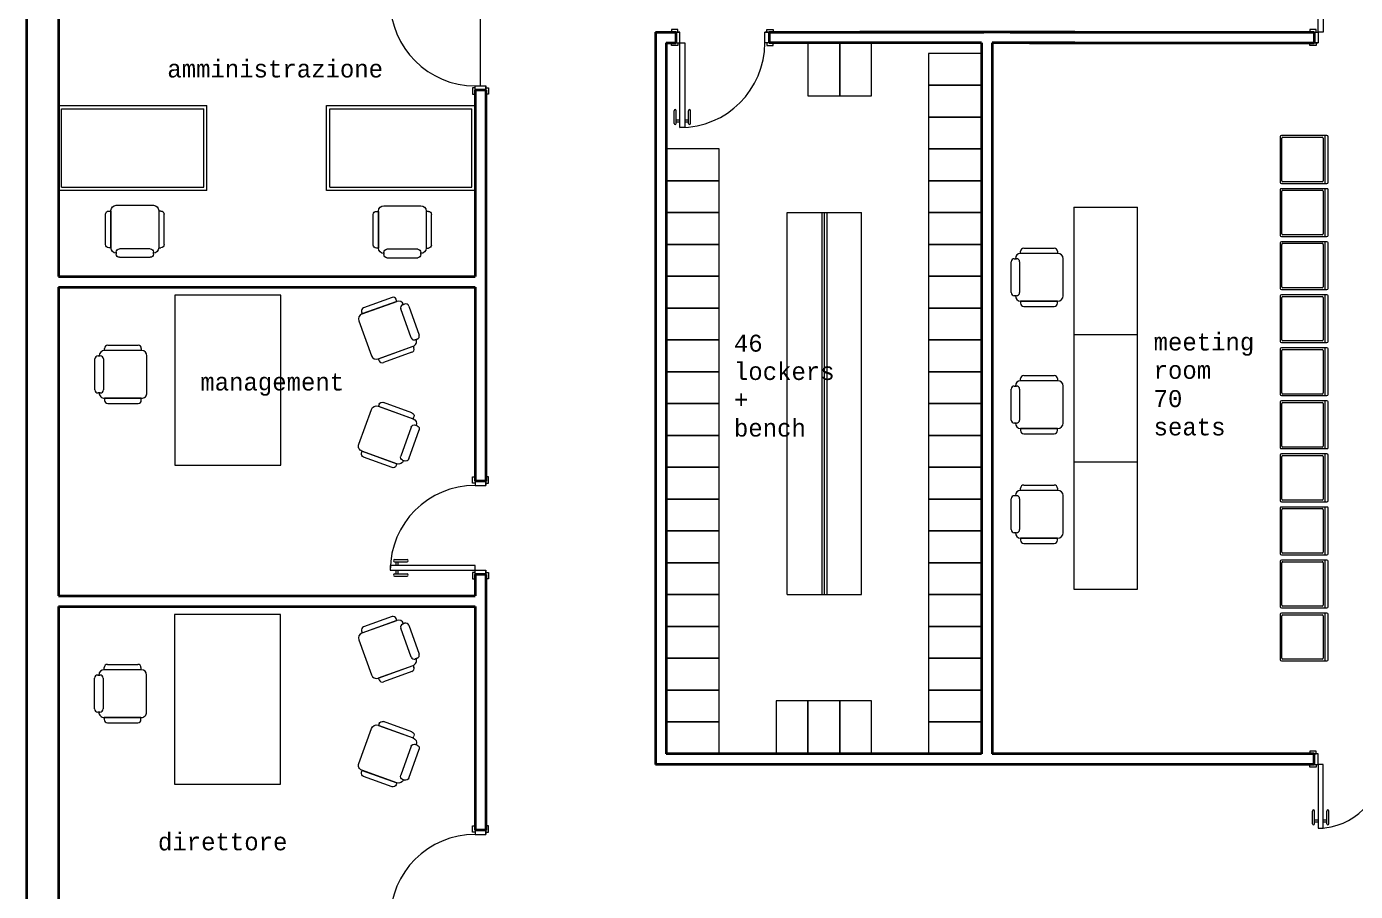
# Model space of a CAD drawing. Header units: millimetres. Extents: x 321.9 to 346.7, y 165.5 to 190.4.
# Drawn here: x 322.01 to 334.54, y 173.61 to 181.76 of the extents above; entities that cross this region are included whole.
import ezdxf

# ---------------------------------------------------------------- set-up
doc = ezdxf.new("R2010")
doc.units = ezdxf.units.MM
doc.linetypes.add('DASHED2', pattern=[9.525, 6.35, -3.175])
for name, color, linetype, lineweight in [('ARREDI attrezzature - furniture', 175, 'Continuous', 9), ('MURATURA sezioni - section wall', 7, 'Continuous', 40), ('PORTE finestre - doors windows', 252, 'Continuous', 5)]:
    doc.layers.add(name, color=color, linetype=linetype, lineweight=lineweight)
doc.layers.add('SCRITTE - txt', color=252, linetype='Continuous')
doc.styles.add('LUCIDA', font='lucon.TTF')

msp = doc.modelspace()

# ---------------------------------------------------------------- linework, layer by layer
at = {"layer": 'ARREDI attrezzature - furniture'}
for p, q in [((326.291, 181.204), (326.291, 182.004)), ((322.314, 180.247), (322.314, 181.018)), ((322.314, 181.018), (323.714, 181.018)), ((322.314, 180.218), (322.314, 181.018)), ((322.344, 180.248), (322.344, 180.988)), ((322.344, 180.988), (323.684, 180.988)), ((323.684, 180.248), (323.684, 180.988)), ((323.714, 180.218), (323.714, 181.018)), ((324.841, 180.218), (324.841, 181.018)), ((324.841, 181.018), (326.241, 181.018)), ((324.841, 180.218), (324.841, 181.018)), ((324.871, 180.248), (324.871, 180.988)), ((324.871, 180.988), (326.211, 180.988)), ((326.211, 180.248), (326.211, 180.988)), ((326.241, 180.218), (326.241, 181.018)), ((333.829, 180.725), (333.829, 180.295)), ((334.269, 180.735), (333.839, 180.735)), ((333.844, 180.31), (333.844, 180.71)), ((333.854, 180.72), (334.224, 180.72)), ((334.234, 180.71), (334.234, 180.31)), ((334.25, 180.735), (334.25, 180.285)), ((334.279, 180.295), (334.279, 180.725)), ((323.714, 180.218), (322.314, 180.218)), ((322.344, 180.248), (323.684, 180.248)), ((326.241, 180.218), (324.841, 180.218)), ((324.871, 180.248), (326.211, 180.248)), ((333.829, 180.225), (333.829, 179.795)), ((333.839, 180.285), (334.269, 180.285)), ((334.269, 180.235), (333.839, 180.235)), ((333.844, 179.81), (333.844, 180.21)), ((334.224, 180.3), (333.854, 180.3)), ((333.854, 180.22), (334.224, 180.22)), ((334.234, 180.21), (334.234, 179.81)), ((334.25, 180.235), (334.25, 179.785)), ((334.279, 179.795), (334.279, 180.225)), ((322.759, 179.708), (322.759, 179.994)), ((322.789, 180.024), (322.809, 180.024)), ((322.809, 179.678), (322.809, 180.028)), ((322.809, 180.024), (322.809, 179.678)), ((322.859, 180.078), (323.209, 180.078)), ((323.259, 180.028), (323.259, 179.678)), ((323.259, 180.024), (323.259, 179.678)), ((323.279, 180.024), (323.259, 180.024)), ((323.309, 179.708), (323.309, 179.994)), ((325.28, 179.704), (325.28, 179.991)), ((325.31, 180.021), (325.33, 180.021)), ((325.33, 179.674), (325.33, 180.024)), ((325.33, 180.021), (325.33, 179.674)), ((325.38, 180.074), (325.73, 180.074)), ((325.78, 180.024), (325.78, 179.674)), ((325.78, 180.021), (325.78, 179.674)), ((325.8, 180.021), (325.78, 180.021)), ((325.83, 179.704), (325.83, 179.991)), ((329.183, 180.01), (329.883, 180.01)), ((329.183, 176.41), (329.183, 180.01)), ((329.51, 176.41), (329.51, 180.01)), ((329.535, 176.41), (329.535, 180.01)), ((329.56, 176.41), (329.56, 180.01)), ((329.883, 176.41), (329.883, 180.01)), ((331.884, 180.06), (331.884, 178.86)), ((331.884, 180.06), (332.484, 180.06)), ((332.484, 178.86), (332.484, 180.06)), ((333.829, 179.725), (333.829, 179.295)), ((333.839, 179.785), (334.269, 179.785)), ((334.269, 179.735), (333.839, 179.735)), ((333.844, 179.31), (333.844, 179.71)), ((334.224, 179.8), (333.854, 179.8)), ((333.854, 179.72), (334.224, 179.72)), ((334.234, 179.71), (334.234, 179.31)), ((334.25, 179.735), (334.25, 179.285)), ((334.279, 179.295), (334.279, 179.725)), ((322.809, 179.678), (322.789, 179.678)), ((322.859, 179.638), (322.859, 179.618)), ((322.859, 179.628), (322.859, 179.628)), ((323.179, 179.668), (322.889, 179.668)), ((322.889, 179.588), (323.179, 179.588)), ((323.209, 179.618), (323.209, 179.638)), ((323.259, 179.678), (323.279, 179.678)), ((325.33, 179.674), (325.31, 179.674)), ((325.38, 179.634), (325.38, 179.614)), ((325.38, 179.624), (325.38, 179.624)), ((325.7, 179.664), (325.41, 179.664)), ((325.41, 179.584), (325.7, 179.584)), ((325.73, 179.614), (325.73, 179.634)), ((325.78, 179.674), (325.8, 179.674)), ((331.382, 179.625), (331.382, 179.645)), ((331.728, 179.625), (331.382, 179.625)), ((331.732, 179.625), (331.382, 179.625)), ((331.412, 179.675), (331.698, 179.675)), ((331.728, 179.645), (331.728, 179.625)), ((331.292, 179.255), (331.292, 179.545)), ((331.322, 179.575), (331.342, 179.575)), ((331.372, 179.545), (331.372, 179.255)), ((331.782, 179.225), (331.782, 179.575)), ((325.458, 179.21), (325.189, 179.113)), ((331.342, 179.225), (331.322, 179.225)), ((331.332, 179.225), (331.332, 179.225)), ((333.829, 179.225), (333.829, 178.795)), ((333.839, 179.285), (334.269, 179.285)), ((334.269, 179.235), (333.839, 179.235)), ((333.844, 178.81), (333.844, 179.21)), ((334.224, 179.3), (333.854, 179.3)), ((333.854, 179.22), (334.224, 179.22)), ((334.234, 179.21), (334.234, 178.81)), ((334.25, 179.235), (334.25, 178.785)), ((334.279, 178.795), (334.279, 179.225)), ((325.503, 179.173), (325.174, 179.054)), ((325.177, 179.056), (325.503, 179.173)), ((325.503, 179.173), (325.496, 179.192)), ((325.638, 178.829), (325.54, 179.102)), ((325.558, 179.14), (325.576, 179.147)), ((325.567, 179.143), (325.567, 179.143)), ((325.615, 179.129), (325.714, 178.856)), ((331.728, 179.175), (331.382, 179.175)), ((331.382, 179.175), (331.732, 179.175)), ((331.382, 179.175), (331.382, 179.155)), ((331.412, 179.125), (331.698, 179.125)), ((331.728, 179.155), (331.728, 179.175)), ((325.144, 178.99), (325.263, 178.661)), ((325.171, 179.074), (325.177, 179.056)), ((331.884, 178.86), (331.884, 177.66)), ((331.884, 178.86), (332.484, 178.86)), ((332.484, 177.66), (332.484, 178.86)), ((322.748, 178.71), (322.748, 178.73)), ((323.095, 178.71), (322.748, 178.71)), ((323.098, 178.71), (322.748, 178.71)), ((322.778, 178.76), (323.065, 178.76)), ((323.095, 178.73), (323.095, 178.71)), ((325.327, 178.631), (325.656, 178.75)), ((325.331, 178.632), (325.656, 178.75)), ((325.656, 178.75), (325.663, 178.732)), ((325.696, 178.818), (325.677, 178.811)), ((333.829, 178.725), (333.829, 178.295)), ((333.839, 178.785), (334.269, 178.785)), ((334.269, 178.735), (333.839, 178.735)), ((333.844, 178.31), (333.844, 178.71)), ((334.224, 178.8), (333.854, 178.8)), ((333.854, 178.72), (334.224, 178.72)), ((334.234, 178.71), (334.234, 178.31)), ((334.25, 178.735), (334.25, 178.285)), ((334.279, 178.295), (334.279, 178.725)), ((322.658, 178.34), (322.658, 178.63)), ((322.688, 178.66), (322.708, 178.66)), ((322.738, 178.63), (322.738, 178.34)), ((323.148, 178.31), (323.148, 178.66)), ((325.337, 178.614), (325.331, 178.632)), ((325.645, 178.693), (325.376, 178.596)), ((331.412, 178.475), (331.698, 178.475)), ((331.292, 178.055), (331.292, 178.345)), ((331.322, 178.375), (331.342, 178.375)), ((331.372, 178.345), (331.372, 178.055)), ((331.382, 178.425), (331.382, 178.445)), ((331.728, 178.425), (331.382, 178.425)), ((331.732, 178.425), (331.382, 178.425)), ((331.728, 178.445), (331.728, 178.425)), ((331.782, 178.025), (331.782, 178.375)), ((322.708, 178.31), (322.688, 178.31)), ((322.698, 178.31), (322.698, 178.31)), ((323.095, 178.26), (322.748, 178.26)), ((322.748, 178.26), (323.098, 178.26)), ((322.748, 178.26), (322.748, 178.24)), ((322.778, 178.21), (323.065, 178.21)), ((323.095, 178.24), (323.095, 178.26)), ((325.645, 178.123), (325.376, 178.221)), ((333.829, 178.225), (333.829, 177.795)), ((333.839, 178.285), (334.269, 178.285)), ((334.269, 178.235), (333.839, 178.235)), ((333.844, 177.81), (333.844, 178.21)), ((334.224, 178.3), (333.854, 178.3)), ((333.854, 178.22), (334.224, 178.22)), ((334.234, 178.21), (334.234, 177.81)), ((334.25, 178.235), (334.25, 177.785)), ((334.279, 177.795), (334.279, 178.225)), ((325.144, 177.826), (325.263, 178.155)), ((325.327, 178.185), (325.656, 178.066)), ((325.337, 178.203), (325.331, 178.184)), ((325.331, 178.184), (325.656, 178.066)), ((325.656, 178.066), (325.663, 178.085)), ((325.638, 177.988), (325.54, 177.715)), ((325.615, 177.688), (325.714, 177.961)), ((325.696, 177.999), (325.677, 178.006)), ((331.342, 178.025), (331.322, 178.025)), ((331.332, 178.025), (331.332, 178.025)), ((331.728, 177.975), (331.382, 177.975)), ((331.382, 177.975), (331.732, 177.975)), ((331.382, 177.975), (331.382, 177.955)), ((331.728, 177.955), (331.728, 177.975)), ((331.412, 177.925), (331.698, 177.925)), ((325.171, 177.742), (325.177, 177.761)), ((325.503, 177.643), (325.174, 177.762)), ((325.177, 177.761), (325.503, 177.643)), ((325.458, 177.607), (325.189, 177.704)), ((333.829, 177.725), (333.829, 177.295)), ((333.839, 177.785), (334.269, 177.785)), ((334.269, 177.735), (333.839, 177.735)), ((333.844, 177.31), (333.844, 177.71)), ((334.224, 177.8), (333.854, 177.8)), ((333.854, 177.72), (334.224, 177.72)), ((334.234, 177.71), (334.234, 177.31)), ((334.25, 177.735), (334.25, 177.285)), ((334.279, 177.295), (334.279, 177.725)), ((325.503, 177.643), (325.496, 177.625)), ((325.558, 177.677), (325.576, 177.67)), ((325.567, 177.673), (325.567, 177.673)), ((331.884, 177.66), (331.884, 176.46)), ((331.884, 177.66), (332.484, 177.66)), ((332.484, 176.46), (332.484, 177.66)), ((331.322, 177.342), (331.342, 177.342)), ((331.382, 177.392), (331.382, 177.412)), ((331.728, 177.392), (331.382, 177.392)), ((331.732, 177.392), (331.382, 177.392)), ((331.412, 177.442), (331.698, 177.442)), ((331.728, 177.412), (331.728, 177.392)), ((331.782, 176.992), (331.782, 177.342)), ((331.292, 177.022), (331.292, 177.312)), ((331.372, 177.312), (331.372, 177.022)), ((333.829, 177.225), (333.829, 176.795)), ((333.839, 177.285), (334.269, 177.285)), ((334.269, 177.235), (333.839, 177.235)), ((333.844, 176.81), (333.844, 177.21)), ((334.224, 177.3), (333.854, 177.3)), ((333.854, 177.22), (334.224, 177.22)), ((334.234, 177.21), (334.234, 176.81)), ((334.25, 177.235), (334.25, 176.785)), ((334.279, 176.795), (334.279, 177.225)), ((331.342, 176.992), (331.322, 176.992)), ((331.332, 176.992), (331.332, 176.992)), ((331.728, 176.942), (331.382, 176.942)), ((331.382, 176.942), (331.732, 176.942)), ((331.382, 176.942), (331.382, 176.922)), ((331.412, 176.892), (331.698, 176.892)), ((331.728, 176.922), (331.728, 176.942)), ((333.829, 176.725), (333.829, 176.295)), ((333.839, 176.785), (334.269, 176.785)), ((334.269, 176.735), (333.839, 176.735)), ((333.844, 176.31), (333.844, 176.71)), ((334.224, 176.8), (333.854, 176.8)), ((333.854, 176.72), (334.224, 176.72)), ((334.234, 176.71), (334.234, 176.31)), ((334.25, 176.735), (334.25, 176.285)), ((334.279, 176.295), (334.279, 176.725)), ((331.884, 176.46), (332.484, 176.46)), ((329.183, 176.41), (329.883, 176.41)), ((325.458, 176.202), (325.189, 176.105)), ((333.829, 176.225), (333.829, 175.795)), ((333.839, 176.285), (334.269, 176.285)), ((334.269, 176.235), (333.839, 176.235)), ((333.844, 175.81), (333.844, 176.21)), ((334.224, 176.3), (333.854, 176.3)), ((333.854, 176.22), (334.224, 176.22)), ((334.234, 176.21), (334.234, 175.81)), ((334.25, 176.235), (334.25, 175.785)), ((334.279, 175.795), (334.279, 176.225)), ((325.503, 176.166), (325.174, 176.047)), ((325.177, 176.048), (325.503, 176.166)), ((325.503, 176.166), (325.496, 176.184)), ((325.638, 175.821), (325.54, 176.094)), ((325.558, 176.132), (325.576, 176.139)), ((325.567, 176.136), (325.567, 176.136)), ((325.615, 176.121), (325.714, 175.848)), ((325.144, 175.983), (325.263, 175.653)), ((325.171, 176.067), (325.177, 176.048)), ((322.745, 175.702), (322.745, 175.722)), ((323.092, 175.702), (322.745, 175.702)), ((323.095, 175.702), (322.745, 175.702)), ((322.775, 175.752), (323.062, 175.752)), ((323.092, 175.722), (323.092, 175.702)), ((325.327, 175.623), (325.656, 175.743)), ((325.331, 175.625), (325.656, 175.743)), ((325.656, 175.743), (325.663, 175.724)), ((325.696, 175.81), (325.677, 175.803)), ((333.839, 175.785), (334.269, 175.785)), ((334.224, 175.8), (333.854, 175.8)), ((322.655, 175.332), (322.655, 175.622)), ((322.685, 175.652), (322.705, 175.652)), ((322.735, 175.622), (322.735, 175.332)), ((323.145, 175.302), (323.145, 175.652)), ((325.337, 175.606), (325.331, 175.625)), ((325.645, 175.685), (325.376, 175.588)), ((322.705, 175.302), (322.685, 175.302)), ((322.695, 175.302), (322.695, 175.302)), ((323.092, 175.252), (322.745, 175.252)), ((322.745, 175.252), (323.095, 175.252)), ((322.745, 175.252), (322.745, 175.232)), ((322.775, 175.202), (323.062, 175.202)), ((323.092, 175.232), (323.092, 175.252)), ((325.645, 175.116), (325.376, 175.213)), ((325.144, 174.819), (325.263, 175.148)), ((325.327, 175.178), (325.656, 175.059)), ((325.337, 175.195), (325.331, 175.177)), ((325.331, 175.177), (325.656, 175.059)), ((325.656, 175.059), (325.663, 175.077)), ((325.638, 174.98), (325.54, 174.707)), ((325.615, 174.68), (325.714, 174.953)), ((325.696, 174.991), (325.677, 174.998)), ((325.171, 174.735), (325.177, 174.753)), ((325.503, 174.636), (325.174, 174.755)), ((325.177, 174.753), (325.503, 174.636)), ((325.458, 174.599), (325.189, 174.696)), ((325.503, 174.636), (325.496, 174.617)), ((325.558, 174.669), (325.576, 174.662)), ((325.567, 174.666), (325.567, 174.666))]:
    msp.add_line(p, q, dxfattribs=at)
for points in [[(329.677, 181.11), (329.677, 181.61), (329.377, 181.61), (329.377, 181.11)], [(329.977, 181.11), (329.977, 181.61), (329.677, 181.61), (329.677, 181.11)], [(330.514, 181.21), (331.014, 181.21), (331.014, 181.51), (330.514, 181.51)], [(330.514, 180.91), (331.014, 180.91), (331.014, 181.21), (330.514, 181.21)], [(330.514, 180.61), (331.014, 180.61), (331.014, 180.91), (330.514, 180.91)], [(328.041, 180.31), (328.541, 180.31), (328.541, 180.61), (328.041, 180.61)], [(330.514, 180.31), (331.014, 180.31), (331.014, 180.61), (330.514, 180.61)], [(328.041, 180.01), (328.541, 180.01), (328.541, 180.31), (328.041, 180.31)], [(330.514, 180.01), (331.014, 180.01), (331.014, 180.31), (330.514, 180.31)], [(328.041, 179.71), (328.541, 179.71), (328.541, 180.01), (328.041, 180.01)], [(330.514, 179.71), (331.014, 179.71), (331.014, 180.01), (330.514, 180.01)], [(328.041, 179.41), (328.541, 179.41), (328.541, 179.71), (328.041, 179.71)], [(330.514, 179.41), (331.014, 179.41), (331.014, 179.71), (330.514, 179.71)], [(328.041, 179.11), (328.541, 179.11), (328.541, 179.41), (328.041, 179.41)], [(330.514, 179.11), (331.014, 179.11), (331.014, 179.41), (330.514, 179.41)], [(323.411, 177.63), (324.411, 177.63), (324.411, 179.23), (323.411, 179.23)], [(328.041, 178.81), (328.541, 178.81), (328.541, 179.11), (328.041, 179.11)], [(330.514, 178.81), (331.014, 178.81), (331.014, 179.11), (330.514, 179.11)], [(328.041, 178.51), (328.541, 178.51), (328.541, 178.81), (328.041, 178.81)], [(330.514, 178.51), (331.014, 178.51), (331.014, 178.81), (330.514, 178.81)], [(328.041, 178.21), (328.541, 178.21), (328.541, 178.51), (328.041, 178.51)], [(330.514, 178.21), (331.014, 178.21), (331.014, 178.51), (330.514, 178.51)], [(328.041, 177.91), (328.541, 177.91), (328.541, 178.21), (328.041, 178.21)], [(330.514, 177.91), (331.014, 177.91), (331.014, 178.21), (330.514, 178.21)], [(328.041, 177.61), (328.541, 177.61), (328.541, 177.91), (328.041, 177.91)], [(330.514, 177.61), (331.014, 177.61), (331.014, 177.91), (330.514, 177.91)], [(328.041, 177.31), (328.541, 177.31), (328.541, 177.61), (328.041, 177.61)], [(330.514, 177.31), (331.014, 177.31), (331.014, 177.61), (330.514, 177.61)], [(328.041, 177.01), (328.541, 177.01), (328.541, 177.31), (328.041, 177.31)], [(330.514, 177.01), (331.014, 177.01), (331.014, 177.31), (330.514, 177.31)], [(328.041, 176.71), (328.541, 176.71), (328.541, 177.01), (328.041, 177.01)], [(330.514, 176.71), (331.014, 176.71), (331.014, 177.01), (330.514, 177.01)], [(328.041, 176.41), (328.541, 176.41), (328.541, 176.71), (328.041, 176.71)], [(330.514, 176.41), (331.014, 176.41), (331.014, 176.71), (330.514, 176.71)], [(328.041, 176.11), (328.541, 176.11), (328.541, 176.41), (328.041, 176.41)], [(330.514, 176.11), (331.014, 176.11), (331.014, 176.41), (330.514, 176.41)], [(323.408, 174.622), (324.408, 174.622), (324.408, 176.222), (323.408, 176.222)], [(328.041, 175.81), (328.541, 175.81), (328.541, 176.11), (328.041, 176.11)], [(330.514, 175.81), (331.014, 175.81), (331.014, 176.11), (330.514, 176.11)], [(328.041, 175.51), (328.541, 175.51), (328.541, 175.81), (328.041, 175.81)], [(330.514, 175.51), (331.014, 175.51), (331.014, 175.81), (330.514, 175.81)], [(328.041, 175.21), (328.541, 175.21), (328.541, 175.51), (328.041, 175.51)], [(330.514, 175.21), (331.014, 175.21), (331.014, 175.51), (330.514, 175.51)], [(329.377, 174.91), (329.377, 175.41), (329.077, 175.41), (329.077, 174.91)], [(329.677, 174.91), (329.677, 175.41), (329.377, 175.41), (329.377, 174.91)], [(329.977, 174.91), (329.977, 175.41), (329.677, 175.41), (329.677, 174.91)], [(328.041, 174.91), (328.541, 174.91), (328.541, 175.21), (328.041, 175.21)], [(330.514, 174.91), (331.014, 174.91), (331.014, 175.21), (330.514, 175.21)]]:
    msp.add_lwpolyline(points, close=True, dxfattribs=at)
for centre, start, end in [((333.839, 180.725), 90, 180), ((333.854, 180.71), 90, 180), ((334.224, 180.71), 0, 90), ((334.269, 180.725), 0, 90), ((333.839, 180.295), 180, 270), ((333.839, 180.225), 90, 180), ((333.854, 180.31), 180, 270), ((333.854, 180.21), 90, 180), ((334.224, 180.31), 270, 0), ((334.224, 180.21), 0, 90), ((334.269, 180.295), 270, 0), ((334.269, 180.225), 0, 90), ((333.839, 179.795), 180, 270), ((333.839, 179.725), 90, 180), ((333.854, 179.81), 180, 270), ((333.854, 179.71), 90, 180), ((334.224, 179.81), 270, 0), ((334.224, 179.71), 0, 90), ((334.269, 179.795), 270, 0), ((334.269, 179.725), 0, 90), ((333.839, 179.295), 180, 270), ((333.839, 179.225), 90, 180), ((333.854, 179.31), 180, 270), ((333.854, 179.21), 90, 180), ((334.224, 179.31), 270, 0), ((334.224, 179.21), 0, 90), ((334.269, 179.295), 270, 0), ((334.269, 179.225), 0, 90), ((333.839, 178.795), 180, 270), ((333.839, 178.725), 90, 180), ((333.854, 178.81), 180, 270), ((333.854, 178.71), 90, 180), ((334.224, 178.81), 270, 0), ((334.224, 178.71), 0, 90), ((334.269, 178.795), 270, 0), ((334.269, 178.725), 0, 90), ((333.839, 178.295), 180, 270), ((333.839, 178.225), 90, 180), ((333.854, 178.31), 180, 270), ((333.854, 178.21), 90, 180), ((334.224, 178.31), 270, 0), ((334.224, 178.21), 0, 90), ((334.269, 178.295), 270, 0), ((334.269, 178.225), 0, 90), ((333.839, 177.795), 180, 270), ((333.839, 177.725), 90, 180), ((333.854, 177.81), 180, 270), ((333.854, 177.71), 90, 180), ((334.224, 177.81), 270, 0), ((334.224, 177.71), 0, 90), ((334.269, 177.795), 270, 0), ((334.269, 177.725), 0, 90), ((333.839, 177.295), 180, 270), ((333.839, 177.225), 90, 180), ((333.854, 177.31), 180, 270), ((333.854, 177.21), 90, 180), ((334.224, 177.31), 270, 0), ((334.224, 177.21), 0, 90), ((334.269, 177.295), 270, 0), ((334.269, 177.225), 0, 90), ((333.839, 176.795), 180, 270), ((333.839, 176.725), 90, 180), ((333.854, 176.81), 180, 270), ((333.854, 176.71), 90, 180), ((334.224, 176.81), 270, 0), ((334.224, 176.71), 0, 90), ((334.269, 176.795), 270, 0), ((334.269, 176.725), 0, 90), ((333.839, 176.295), 180, 270), ((333.839, 176.225), 90, 180), ((333.854, 176.31), 180, 270), ((333.854, 176.21), 90, 180), ((334.224, 176.31), 270, 0), ((334.224, 176.21), 0, 90), ((334.269, 176.295), 270, 0), ((334.269, 176.225), 0, 90), ((333.839, 175.795), 180, 270), ((333.854, 175.81), 180, 270), ((334.224, 175.81), 270, 0), ((334.269, 175.795), 270, 0)]:
    msp.add_arc(centre, 0.01, start, end, dxfattribs=at)
at = {"layer": 'ARREDI attrezzature - furniture', "extrusion": (0, 0, -1)}
for centre, major_axis, start_param, end_param in [((322.789, 179.994), (-0.0212, 0.0212), 5.497787, 7.068583), ((322.859, 180.028), (-0.0354, 0.0354), 5.497787, 7.068583), ((323.209, 180.028), (-0.0354, 0.0354), 0.785398, 2.356194), ((323.279, 179.994), (0.0212, 0.0212), -0.785398, 0.785398), ((325.31, 179.991), (-0.0212, 0.0212), 5.497787, 7.068583), ((325.38, 180.024), (-0.0354, 0.0354), 5.497787, 7.068583), ((325.73, 180.024), (-0.0354, 0.0354), 0.785398, 2.356194), ((325.8, 179.991), (0.0212, 0.0212), -0.785398, 0.785398), ((322.789, 179.708), (0.0212, 0.0212), 2.356194, 3.926991), ((323.279, 179.708), (-0.0212, 0.0212), 2.356194, 3.926991), ((322.859, 179.678), (-0.0354, 0.0354), 3.926991, 5.497787), ((322.889, 179.638), (0.0212, 0.0212), 3.926991, 5.497787), ((322.889, 179.618), (0.0212, 0.0212), 2.356194, 3.926991), ((323.179, 179.638), (-0.0212, 0.0212), 0.785398, 2.356194), ((323.179, 179.618), (0.0212, 0.0212), 0.785398, 2.356194), ((323.209, 179.678), (0.0354, 0.0354), 0.785398, 2.356194), ((325.31, 179.704), (0.0212, 0.0212), 2.356194, 3.926991), ((325.38, 179.674), (-0.0354, 0.0354), 3.926991, 5.497787), ((325.41, 179.634), (0.0212, 0.0212), 3.926991, 5.497787), ((325.41, 179.614), (0.0212, 0.0212), 2.356194, 3.926991), ((325.7, 179.634), (-0.0212, 0.0212), 0.785398, 2.356194), ((325.7, 179.614), (0.0212, 0.0212), 0.785398, 2.356194), ((325.73, 179.674), (0.0354, 0.0354), 0.785398, 2.356194), ((325.8, 179.704), (-0.0212, 0.0212), 2.356194, 3.926991), ((325.366, 178.193), (-0.0212, 0.0212), 5.845001, 7.415797), ((325.31, 178.138), (-0.0354, 0.0354), 5.845001, 7.415797), ((325.635, 178.095), (-0.0212, 0.0212), 1.132612, 2.703408), ((325.667, 177.978), (-0.0212, 0.0212), 5.845001, 7.415797), ((325.639, 178.019), (-0.0354, 0.0354), 1.132612, 2.703408), ((325.685, 177.971), (-0.0212, 0.0212), 1.132612, 2.703408), ((325.191, 177.809), (-0.0354, 0.0354), 4.274204, 5.845001), ((325.199, 177.732), (-0.0212, 0.0212), 4.274204, 5.845001), ((325.568, 177.705), (-0.0212, 0.0212), 4.274204, 5.845001), ((325.468, 177.635), (-0.0212, 0.0212), 2.703408, 4.274204), ((325.52, 177.69), (-0.0354, 0.0354), 2.703408, 4.274204), ((325.587, 177.698), (-0.0212, 0.0212), 2.703408, 4.274204), ((325.366, 175.185), (-0.0212, 0.0212), 5.845001, 7.415797), ((325.31, 175.131), (-0.0354, 0.0354), 5.845001, 7.415797), ((325.635, 175.088), (-0.0212, 0.0212), 1.132612, 2.703408), ((325.667, 174.97), (-0.0212, 0.0212), 5.845001, 7.415797), ((325.639, 175.012), (-0.0354, 0.0354), 1.132612, 2.703408), ((325.685, 174.963), (-0.0212, 0.0212), 1.132612, 2.703408), ((325.191, 174.802), (-0.0354, 0.0354), 4.274204, 5.845001), ((325.199, 174.725), (-0.0212, 0.0212), 4.274204, 5.845001), ((325.568, 174.697), (-0.0212, 0.0212), 4.274204, 5.845001), ((325.468, 174.627), (-0.0212, 0.0212), 2.703408, 4.274204), ((325.52, 174.683), (-0.0354, 0.0354), 2.703408, 4.274204), ((325.587, 174.69), (-0.0212, 0.0212), 2.703408, 4.274204)]:
    msp.add_ellipse(centre, major_axis=major_axis, ratio=1, start_param=start_param, end_param=end_param, dxfattribs=at)
at = {"layer": 'ARREDI attrezzature - furniture'}
for centre, major_axis, start_param, end_param in [((331.382, 179.575), (-0.0354, 0.0354), -0.785398, 0.785398), ((331.412, 179.645), (-0.0212, 0.0212), -0.785398, 0.785398), ((331.698, 179.645), (0.0212, 0.0212), 5.497787, 7.068583), ((331.732, 179.575), (-0.0354, 0.0354), 3.926991, 5.497787), ((331.322, 179.545), (-0.0212, 0.0212), -0.785398, 0.785398), ((331.342, 179.545), (0.0212, 0.0212), 5.497787, 7.068583), ((325.468, 179.182), (0.0212, 0.0212), 5.845001, 7.415797), ((331.322, 179.255), (0.0212, 0.0212), 2.356194, 3.926991), ((331.382, 179.225), (-0.0354, 0.0354), 0.785398, 2.356194), ((331.342, 179.255), (-0.0212, 0.0212), 2.356194, 3.926991), ((331.732, 179.225), (0.0354, 0.0354), 3.926991, 5.497787), ((325.199, 179.084), (0.0212, 0.0212), 1.132612, 2.703408), ((325.52, 179.126), (0.0354, 0.0354), 5.845001, 7.415797), ((325.568, 179.112), (0.0212, 0.0212), 1.132612, 2.703408), ((325.587, 179.119), (0.0212, 0.0212), 5.845001, 7.415797), ((331.412, 179.155), (0.0212, 0.0212), 2.356194, 3.926991), ((331.698, 179.155), (-0.0212, 0.0212), 2.356194, 3.926991), ((325.191, 179.007), (0.0354, 0.0354), 1.132612, 2.703408), ((325.685, 178.846), (0.0212, 0.0212), 4.274204, 5.845001), ((322.748, 178.66), (0.0354, 0.0354), 0.785398, 2.356194), ((322.778, 178.73), (0.0212, 0.0212), 0.785398, 2.356194), ((323.065, 178.73), (-0.0212, 0.0212), 3.926991, 5.497787), ((323.098, 178.66), (0.0354, 0.0354), 5.497787, 7.068583), ((325.667, 178.839), (0.0212, 0.0212), 2.703408, 4.274204), ((325.635, 178.721), (0.0212, 0.0212), 4.274204, 5.845001), ((325.639, 178.797), (0.0354, 0.0354), 4.274204, 5.845001), ((322.688, 178.63), (0.0212, 0.0212), 0.785398, 2.356194), ((322.708, 178.63), (-0.0212, 0.0212), 3.926991, 5.497787), ((325.31, 178.678), (0.0354, 0.0354), 2.703408, 4.274204), ((325.366, 178.624), (0.0212, 0.0212), 2.703408, 4.274204), ((331.412, 178.445), (-0.0212, 0.0212), -0.785398, 0.785398), ((331.698, 178.445), (0.0212, 0.0212), 5.497787, 7.068583), ((322.688, 178.34), (-0.0212, 0.0212), 0.785398, 2.356194), ((322.708, 178.34), (0.0212, 0.0212), 3.926991, 5.497787), ((331.322, 178.345), (-0.0212, 0.0212), -0.785398, 0.785398), ((331.382, 178.375), (-0.0354, 0.0354), -0.785398, 0.785398), ((331.342, 178.345), (0.0212, 0.0212), 5.497787, 7.068583), ((331.732, 178.375), (-0.0354, 0.0354), 3.926991, 5.497787), ((322.748, 178.31), (0.0354, 0.0354), 2.356194, 3.926991), ((322.778, 178.24), (-0.0212, 0.0212), 0.785398, 2.356194), ((323.065, 178.24), (0.0212, 0.0212), 3.926991, 5.497787), ((323.098, 178.31), (-0.0354, 0.0354), 2.356194, 3.926991), ((331.322, 178.055), (0.0212, 0.0212), 2.356194, 3.926991), ((331.382, 178.025), (-0.0354, 0.0354), 0.785398, 2.356194), ((331.342, 178.055), (-0.0212, 0.0212), 2.356194, 3.926991), ((331.412, 177.955), (0.0212, 0.0212), 2.356194, 3.926991), ((331.698, 177.955), (-0.0212, 0.0212), 2.356194, 3.926991), ((331.732, 178.025), (0.0354, 0.0354), 3.926991, 5.497787), ((331.322, 177.312), (-0.0212, 0.0212), -0.785398, 0.785398), ((331.382, 177.342), (-0.0354, 0.0354), -0.785398, 0.785398), ((331.342, 177.312), (0.0212, 0.0212), 5.497787, 7.068583), ((331.412, 177.412), (-0.0212, 0.0212), -0.785398, 0.785398), ((331.698, 177.412), (0.0212, 0.0212), 5.497787, 7.068583), ((331.732, 177.342), (-0.0354, 0.0354), 3.926991, 5.497787), ((331.322, 177.022), (0.0212, 0.0212), 2.356194, 3.926991), ((331.382, 176.992), (-0.0354, 0.0354), 0.785398, 2.356194), ((331.342, 177.022), (-0.0212, 0.0212), 2.356194, 3.926991), ((331.732, 176.992), (0.0354, 0.0354), 3.926991, 5.497787), ((331.412, 176.922), (0.0212, 0.0212), 2.356194, 3.926991), ((331.698, 176.922), (-0.0212, 0.0212), 2.356194, 3.926991), ((325.468, 176.174), (0.0212, 0.0212), 5.845001, 7.415797), ((325.199, 176.077), (0.0212, 0.0212), 1.132612, 2.703408), ((325.52, 176.119), (0.0354, 0.0354), 5.845001, 7.415797), ((325.568, 176.104), (0.0212, 0.0212), 1.132612, 2.703408), ((325.587, 176.111), (0.0212, 0.0212), 5.845001, 7.415797), ((325.191, 176), (0.0354, 0.0354), 1.132612, 2.703408), ((325.685, 175.838), (0.0212, 0.0212), 4.274204, 5.845001), ((322.745, 175.652), (0.0354, 0.0354), 0.785398, 2.356194), ((322.775, 175.722), (0.0212, 0.0212), 0.785398, 2.356194), ((323.062, 175.722), (-0.0212, 0.0212), 3.926991, 5.497787), ((323.095, 175.652), (0.0354, 0.0354), 5.497787, 7.068583), ((325.667, 175.831), (0.0212, 0.0212), 2.703408, 4.274204), ((325.635, 175.714), (0.0212, 0.0212), 4.274204, 5.845001), ((325.639, 175.79), (0.0354, 0.0354), 4.274204, 5.845001), ((322.685, 175.622), (0.0212, 0.0212), 0.785398, 2.356194), ((322.705, 175.622), (-0.0212, 0.0212), 3.926991, 5.497787), ((325.31, 175.67), (0.0354, 0.0354), 2.703408, 4.274204), ((325.366, 175.616), (0.0212, 0.0212), 2.703408, 4.274204), ((322.685, 175.332), (-0.0212, 0.0212), 0.785398, 2.356194), ((322.705, 175.332), (0.0212, 0.0212), 3.926991, 5.497787), ((322.745, 175.302), (0.0354, 0.0354), 2.356194, 3.926991), ((322.775, 175.232), (-0.0212, 0.0212), 0.785398, 2.356194), ((323.062, 175.232), (0.0212, 0.0212), 3.926991, 5.497787), ((323.095, 175.302), (-0.0354, 0.0354), 2.356194, 3.926991)]:
    msp.add_ellipse(centre, major_axis=major_axis, ratio=1, start_param=start_param, end_param=end_param, dxfattribs=at)
at = {"layer": 'MURATURA sezioni - section wall', "linetype": 'Continuous'}
for p, q in [((322.014, 187.335), (322.014, 168.935)), ((322.314, 184.212), (322.314, 179.407)), ((327.941, 181.71), (327.941, 174.81)), ((327.941, 181.71), (328.131, 181.71)), ((328.041, 181.61), (328.041, 174.91)), ((328.041, 181.61), (328.131, 181.61)), ((328.131, 181.71), (328.131, 181.61)), ((329.011, 181.71), (329.011, 181.61)), ((329.011, 181.71), (331.036, 181.71)), ((331.014, 181.61), (329.011, 181.61)), ((331.894, 181.71), (329.868, 181.71)), ((331.014, 181.61), (331.014, 174.91)), ((331.894, 181.61), (331.114, 181.61)), ((331.114, 181.61), (331.114, 174.91)), ((331.284, 181.71), (334.147, 181.71)), ((331.464, 181.61), (334.147, 181.61)), ((334.147, 181.71), (334.147, 181.61)), ((326.341, 181.164), (326.241, 181.164)), ((326.241, 181.164), (326.241, 179.407)), ((326.341, 181.164), (326.341, 177.479)), ((322.314, 179.407), (326.241, 179.407)), ((322.314, 179.307), (326.241, 179.307)), ((322.314, 179.307), (322.314, 176.399)), ((326.241, 179.307), (326.241, 177.479)), ((326.341, 177.479), (326.241, 177.479)), ((326.341, 176.599), (326.241, 176.599)), ((326.241, 176.599), (326.241, 176.399)), ((326.341, 176.599), (326.341, 174.19)), ((322.314, 176.399), (326.241, 176.399)), ((322.314, 176.299), (326.241, 176.299)), ((322.314, 176.299), (322.314, 173.21)), ((326.241, 176.299), (326.241, 174.19)), ((331.014, 174.91), (328.041, 174.91)), ((332.864, 174.91), (331.114, 174.91)), ((334.147, 174.91), (331.464, 174.91)), ((334.147, 174.81), (334.147, 174.91)), ((334.147, 174.81), (327.941, 174.81)), ((326.341, 174.19), (326.241, 174.19))]:
    msp.add_line(p, q, dxfattribs=at)
at = {"layer": 'PORTE finestre - doors windows'}
for p, q in [((334.187, 181.71), (334.187, 182.31)), ((334.232, 182.31), (334.232, 181.71)), ((328.151, 181.735), (328.091, 181.735)), ((328.091, 181.735), (328.091, 181.71)), ((328.151, 181.71), (328.151, 181.735)), ((328.991, 181.735), (329.051, 181.735)), ((328.991, 181.71), (328.991, 181.735)), ((329.051, 181.735), (329.051, 181.71)), ((334.167, 181.735), (334.107, 181.735)), ((334.107, 181.735), (334.107, 181.71)), ((334.167, 181.71), (334.167, 181.735)), ((328.091, 181.71), (328.151, 181.71)), ((328.091, 181.585), (328.091, 181.61)), ((328.091, 181.61), (328.151, 181.61)), ((328.131, 181.71), (328.171, 181.71)), ((328.171, 181.71), (328.131, 181.71)), ((328.131, 181.71), (328.131, 181.61)), ((328.131, 181.61), (328.171, 181.61)), ((328.151, 181.61), (328.151, 181.585)), ((328.171, 181.61), (328.171, 181.71)), ((328.171, 180.81), (328.171, 181.61)), ((328.171, 181.61), (328.216, 181.61)), ((328.216, 181.61), (328.216, 180.81)), ((329.011, 181.71), (328.971, 181.71)), ((328.971, 181.61), (328.971, 181.71)), ((328.971, 181.71), (329.011, 181.71)), ((329.011, 181.61), (328.971, 181.61)), ((329.051, 181.71), (328.991, 181.71)), ((329.051, 181.61), (328.991, 181.61)), ((328.991, 181.61), (328.991, 181.585)), ((329.011, 181.71), (329.011, 181.61)), ((329.051, 181.585), (329.051, 181.61)), ((334.107, 181.71), (334.167, 181.71)), ((334.107, 181.585), (334.107, 181.61)), ((334.107, 181.61), (334.167, 181.61)), ((334.147, 181.71), (334.187, 181.71)), ((334.147, 181.61), (334.147, 181.71)), ((334.147, 181.61), (334.187, 181.61)), ((334.187, 181.61), (334.147, 181.61)), ((334.167, 181.61), (334.167, 181.585)), ((334.187, 181.71), (334.187, 181.61)), ((334.232, 181.71), (334.187, 181.71)), ((328.151, 181.585), (328.091, 181.585)), ((328.991, 181.585), (329.051, 181.585)), ((334.167, 181.585), (334.107, 181.585)), ((326.216, 181.184), (326.216, 181.124)), ((326.241, 181.184), (326.216, 181.184)), ((326.216, 181.124), (326.241, 181.124)), ((326.241, 181.164), (326.241, 181.204)), ((326.241, 181.204), (326.341, 181.204)), ((326.241, 181.124), (326.241, 181.184)), ((326.341, 181.164), (326.241, 181.164)), ((326.341, 181.164), (326.341, 181.204)), ((326.341, 181.204), (326.341, 181.164)), ((326.341, 181.124), (326.341, 181.184)), ((326.341, 181.184), (326.366, 181.184)), ((326.366, 181.124), (326.341, 181.124)), ((326.366, 181.184), (326.366, 181.124)), ((328.116, 180.85), (328.116, 180.97)), ((328.136, 180.85), (328.136, 180.97)), ((328.251, 180.85), (328.251, 180.97)), ((328.271, 180.85), (328.271, 180.97)), ((328.136, 180.885), (328.171, 180.885)), ((328.136, 180.865), (328.171, 180.865)), ((328.216, 180.885), (328.251, 180.885)), ((328.216, 180.865), (328.251, 180.865)), ((328.216, 180.81), (328.171, 180.81)), ((326.216, 177.459), (326.216, 177.519)), ((326.216, 177.519), (326.241, 177.519)), ((326.241, 177.459), (326.216, 177.459)), ((326.241, 177.519), (326.241, 177.459)), ((326.241, 177.479), (326.241, 177.439)), ((326.341, 177.479), (326.241, 177.479)), ((326.366, 177.519), (326.341, 177.519)), ((326.341, 177.519), (326.341, 177.459)), ((326.341, 177.479), (326.341, 177.439)), ((326.341, 177.439), (326.341, 177.479)), ((326.341, 177.459), (326.366, 177.459)), ((326.366, 177.459), (326.366, 177.519)), ((326.241, 177.439), (326.341, 177.439)), ((325.481, 176.739), (325.601, 176.739)), ((325.481, 176.719), (325.601, 176.719)), ((325.496, 176.684), (325.496, 176.719)), ((325.516, 176.684), (325.516, 176.719)), ((325.441, 176.684), (325.441, 176.639)), ((326.241, 176.684), (325.441, 176.684)), ((325.441, 176.639), (326.241, 176.639)), ((325.481, 176.604), (325.601, 176.604)), ((325.481, 176.584), (325.601, 176.584)), ((325.496, 176.604), (325.496, 176.639)), ((325.516, 176.604), (325.516, 176.639)), ((326.216, 176.619), (326.216, 176.559)), ((326.241, 176.619), (326.216, 176.619)), ((326.241, 176.639), (326.241, 176.684)), ((326.241, 176.599), (326.241, 176.639)), ((326.241, 176.639), (326.341, 176.639)), ((326.241, 176.559), (326.241, 176.619)), ((326.341, 176.599), (326.241, 176.599)), ((326.341, 176.599), (326.341, 176.639)), ((326.341, 176.639), (326.341, 176.599)), ((326.341, 176.559), (326.341, 176.619)), ((326.341, 176.619), (326.366, 176.619)), ((326.366, 176.619), (326.366, 176.559)), ((326.216, 176.559), (326.241, 176.559)), ((326.366, 176.559), (326.341, 176.559)), ((334.167, 174.935), (334.107, 174.935)), ((334.107, 174.935), (334.107, 174.91)), ((334.107, 174.91), (334.167, 174.91)), ((334.187, 174.91), (334.147, 174.91)), ((334.147, 174.91), (334.147, 174.81)), ((334.167, 174.91), (334.167, 174.935)), ((334.187, 174.81), (334.187, 174.91)), ((334.107, 174.785), (334.107, 174.81)), ((334.107, 174.81), (334.167, 174.81)), ((334.167, 174.785), (334.107, 174.785)), ((334.147, 174.81), (334.187, 174.81)), ((334.167, 174.81), (334.167, 174.785)), ((334.232, 174.81), (334.187, 174.81)), ((334.187, 174.81), (334.187, 174.21)), ((334.232, 174.21), (334.232, 174.81)), ((334.132, 174.25), (334.132, 174.37)), ((334.152, 174.25), (334.152, 174.37)), ((334.267, 174.25), (334.267, 174.37)), ((334.287, 174.25), (334.287, 174.37)), ((326.216, 174.17), (326.216, 174.23)), ((326.216, 174.23), (326.241, 174.23)), ((326.241, 174.23), (326.241, 174.17)), ((326.366, 174.23), (326.341, 174.23)), ((326.341, 174.23), (326.341, 174.17)), ((326.366, 174.17), (326.366, 174.23)), ((334.187, 174.285), (334.152, 174.285)), ((334.187, 174.265), (334.152, 174.265)), ((334.187, 174.21), (334.232, 174.21)), ((334.267, 174.285), (334.232, 174.285)), ((334.267, 174.265), (334.232, 174.265)), ((326.241, 174.17), (326.216, 174.17)), ((326.241, 174.19), (326.241, 174.15)), ((326.341, 174.19), (326.241, 174.19)), ((326.241, 174.15), (326.341, 174.15)), ((326.341, 174.19), (326.341, 174.15)), ((326.341, 174.15), (326.341, 174.19)), ((326.341, 174.17), (326.366, 174.17))]:
    msp.add_line(p, q, dxfattribs=at)
at = {"layer": 'PORTE finestre - doors windows', "linetype": 'DASHED2', "ltscale": 1500}
for centre, radius, start, end in [((334.187, 181.71), 0.6, 0, 90), ((326.241, 182.004), 0.8, 180, 270), ((328.171, 181.61), 0.8, 270, 0), ((326.241, 176.639), 0.8, 90, 180), ((334.187, 174.81), 0.6, 270, 0), ((326.241, 173.35), 0.8, 90, 180)]:
    msp.add_arc(centre, radius, start, end, dxfattribs=at)
at = {"layer": 'PORTE finestre - doors windows'}
for centre, start, end in [((328.126, 180.97), 0, 180), ((328.261, 180.97), 0, 180), ((328.126, 180.85), 180, 0), ((328.261, 180.85), 180, 0), ((325.481, 176.729), 90, 270), ((325.601, 176.729), 270, 90), ((325.481, 176.594), 90, 270), ((325.601, 176.594), 270, 90), ((334.142, 174.37), 0, 180), ((334.277, 174.37), 0, 180), ((334.142, 174.25), 180, 0), ((334.277, 174.25), 180, 0)]:
    msp.add_arc(centre, 0.01, start, end, dxfattribs=at)

# ---------------------------------------------------------------- texts
at = {"layer": 'SCRITTE - txt', "char_height": 0.16, "width": 0.94602, "attachment_point": 1, "style": 'LUCIDA'}
for s, insert in [('amministrazione', (323.34, 181.443)), ('46 lockers + bench', (328.68, 178.859)), ('meeting room  70 seats', (332.635, 178.87)), ('management', (323.651, 178.493)), ('direttore', (323.252, 174.16))]:
    msp.add_mtext(s, dxfattribs=dict(at, insert=insert))

doc.saveas('drawing.dxf')
